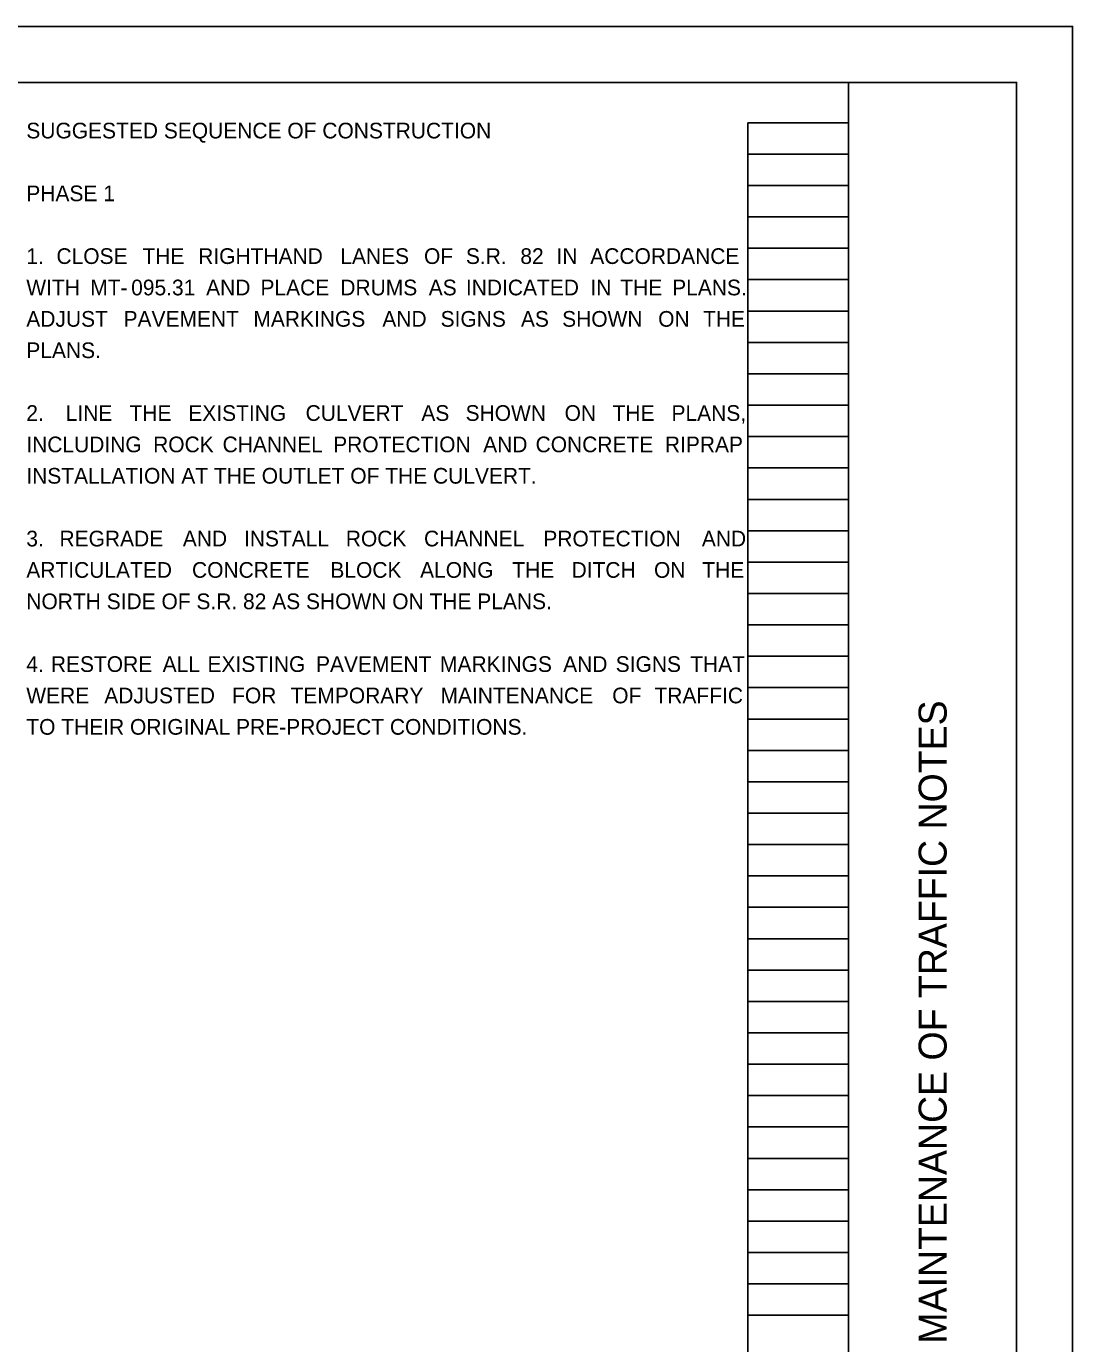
# Model space of a CAD drawing. Extents: x -9.2 to 51, y -17.1 to 25.5.
# Drawn here: x 24.66 to 34, y 10.25 to 22 of the extents above; entities that cross this region are included whole.
import ezdxf

# ---------------------------------------------------------------- set-up
doc = ezdxf.new("R2010")
doc.units = 0
for name, color, linetype in [('SH_Border', 7, 'Continuous'), ('SH_Cut_Line', 7, 'Continuous'), ('SH_Data', 7, 'Continuous'), ('SH_Text', 7, 'Continuous')]:
    doc.layers.add(name, color=color, linetype=linetype)

msp = doc.modelspace()

# ---------------------------------------------------------------- linework, layer by layer
at = {"layer": 'SH_Border'}
msp.add_line((32, 0.5), (32, 21.5), dxfattribs=at)
msp.add_lwpolyline([(1.5, 21.5), (33.5, 21.5), (33.5, 0.5), (1.5, 0.5)], close=True, dxfattribs=at)
at = {"layer": 'SH_Cut_Line'}
msp.add_lwpolyline([(0, 0), (34, 0), (34, 22), (0, 22)], close=True, dxfattribs=at)
at = {"layer": 'SH_Data'}
for p, q in [((31.1, 0.98), (31.1, 21.14)), ((31.1, 21.14), (32, 21.14)), ((32, 0.98), (32, 21.14)), ((31.1, 20.86), (32, 20.86)), ((31.1, 20.58), (32, 20.58)), ((31.1, 20.3), (32, 20.3)), ((31.1, 20.02), (32, 20.02)), ((31.1, 19.74), (32, 19.74)), ((31.1, 19.46), (32, 19.46)), ((31.1, 19.18), (32, 19.18)), ((31.1, 18.9), (32, 18.9)), ((31.1, 18.62), (32, 18.62)), ((31.1, 18.34), (32, 18.34)), ((31.1, 18.06), (32, 18.06)), ((31.1, 17.78), (32, 17.78)), ((31.1, 17.5), (32, 17.5)), ((31.1, 17.22), (32, 17.22)), ((31.1, 16.94), (32, 16.94)), ((31.1, 16.66), (32, 16.66)), ((31.1, 16.38), (32, 16.38)), ((31.1, 16.1), (32, 16.1)), ((31.1, 15.82), (32, 15.82)), ((31.1, 15.54), (32, 15.54)), ((31.1, 15.26), (32, 15.26)), ((31.1, 14.98), (32, 14.98)), ((31.1, 14.7), (32, 14.7)), ((31.1, 14.42), (32, 14.42)), ((31.1, 14.14), (32, 14.14)), ((31.1, 13.86), (32, 13.86)), ((31.1, 13.58), (32, 13.58)), ((31.1, 13.3), (32, 13.3)), ((31.1, 13.02), (32, 13.02)), ((31.1, 12.74), (32, 12.74)), ((31.1, 12.46), (32, 12.46)), ((31.1, 12.18), (32, 12.18)), ((31.1, 11.9), (32, 11.9)), ((31.1, 11.62), (32, 11.62)), ((31.1, 11.34), (32, 11.34)), ((31.1, 11.06), (32, 11.06)), ((31.1, 10.78), (32, 10.78)), ((31.1, 10.5), (32, 10.5))]:
    msp.add_line(p, q, dxfattribs=at)

# ---------------------------------------------------------------- texts
msp.add_text('MAINTENANCE OF TRAFFIC NOTES', height=0.25, rotation=90, dxfattribs=at).set_placement((32.875, 10.247))
at = {"layer": 'SH_Text'}
for s, p in [('SUGGESTED SEQUENCE OF CONSTRUCTION', (24.66, 21)), ('PHASE 1', (24.66, 20.44)), ('1. ', (24.66, 19.88)), ('CLOSE ', (24.929, 19.88)), ('THE ', (25.697, 19.88)), ('RIGHTHAND ', (26.194, 19.88)), ('LANES ', (27.463, 19.88)), ('OF ', (28.21, 19.88)), ('S.R. ', (28.584, 19.88)), ('82 ', (29.07, 19.88)), ('IN ', (29.393, 19.88)), ('ACCORDANCE ', (29.694, 19.88)), ('WITH ', (24.66, 19.6)), ('MT-', (25.231, 19.6)), ('095.31 ', (25.596, 19.6)), ('AND ', (26.265, 19.6)), ('PLACE ', (26.75, 19.6)), ('DRUMS ', (27.463, 19.6)), ('AS ', (28.252, 19.6)), ('INDICATED ', (28.584, 19.6)), ('IN ', (29.695, 19.6)), ('THE ', (29.962, 19.6)), ('PLANS. ', (30.425, 19.6)), ('ADJUST ', (24.66, 19.32)), ('PAVEMENT ', (25.528, 19.32)), ('MARKINGS ', (26.687, 19.32)), ('AND ', (27.838, 19.32)), ('SIGNS ', (28.358, 19.32)), ('AS ', (29.075, 19.32)), ('SHOWN ', (29.443, 19.32)), ('ON ', (30.3, 19.32)), ('THE ', (30.701, 19.32)), ('PLANS.', (24.66, 19.04)), ('2.  ', (24.66, 18.48)), ('LINE ', (25.012, 18.48)), ('THE ', (25.581, 18.48)), ('EXISTING ', (26.106, 18.48)), ('CULVERT ', (27.153, 18.48)), ('AS ', (28.186, 18.48)), ('SHOWN ', (28.581, 18.48)), ('ON ', (29.465, 18.48)), ('THE ', (29.893, 18.48)), ('PLANS, ', (30.419, 18.48)), ('INCLUDING ', (24.66, 18.2)), ('ROCK ', (25.792, 18.2)), ('CHANNEL ', (26.412, 18.2)), ('PROTECTION ', (27.399, 18.2)), ('AND ', (28.738, 18.2)), ('CONCRETE ', (29.206, 18.2)), ('RIPRAP ', (30.36, 18.2)), ('INSTALLATION AT THE OUTLET OF THE CULVERT.', (24.66, 17.92)), ('3. ', (24.66, 17.36)), ('REGRADE ', (24.956, 17.36)), ('AND ', (26.057, 17.36)), ('INSTALL ', (26.603, 17.36)), ('ROCK ', (27.512, 17.36)), ('CHANNEL ', (28.21, 17.36)), ('PROTECTION ', (29.275, 17.36)), ('AND ', (30.69, 17.36)), ('ARTICULATED ', (24.66, 17.08)), ('CONCRETE ', (26.139, 17.08)), ('BLOCK ', (27.374, 17.08)), ('ALONG ', (28.175, 17.08)), ('THE ', (28.998, 17.08)), ('DITCH ', (29.527, 17.08)), ('ON ', (30.263, 17.08)), ('THE ', (30.694, 17.08)), ('NORTH SIDE OF S.R. 82 AS SHOWN ON THE PLANS.', (24.66, 16.8)), ('4. ', (24.66, 16.24)), ('RESTORE ', (24.879, 16.24)), ('ALL ', (25.877, 16.24)), ('EXISTING ', (26.277, 16.24)), ('PAVEMENT ', (27.246, 16.24)), ('MARKINGS ', (28.353, 16.24)), ('AND ', (29.452, 16.24)), ('SIGNS ', (29.921, 16.24)), ('THAT ', (30.586, 16.24)), ('ADJUSTED ', (25.356, 15.96)), ('FOR ', (26.497, 15.96)), ('TEMPORARY ', (27.019, 15.96)), ('MAINTENANCE ', (28.357, 15.96)), ('OF ', (29.89, 15.96)), ('TRAFFIC  ', (30.267, 15.96)), ('WERE ', (24.66, 15.96)), ('TO THEIR ORIGINAL PRE-PROJECT CONDITIONS.', (24.66, 15.68))]:
    msp.add_text(s, height=0.14, dxfattribs=at).set_placement(p)

doc.saveas('drawing.dxf')
